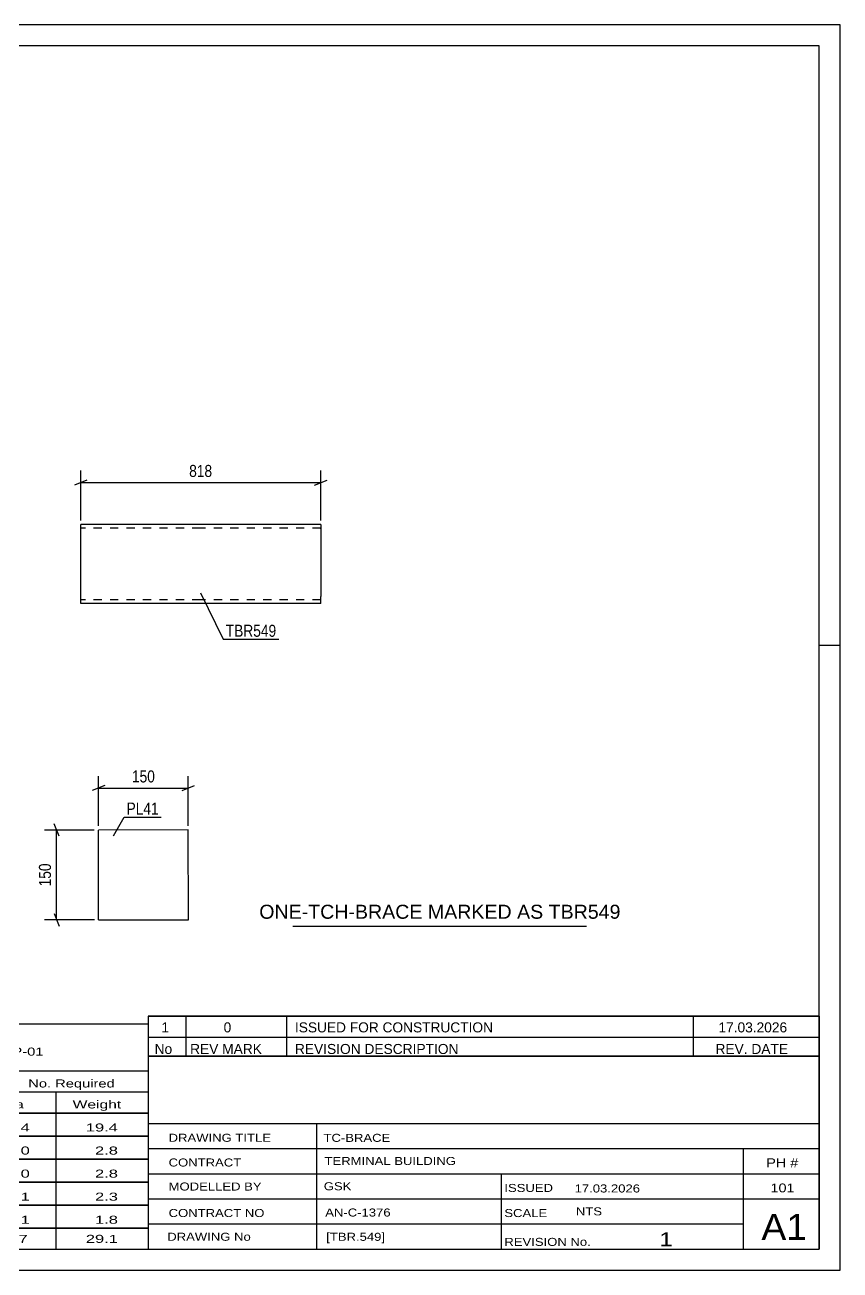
# Model space of a CAD drawing. Header units: millimetres. Extents: x 0 to 420, y 0 to 297.
# Drawn here: x 225.6 to 420, y 0 to 297 of the extents above; entities that cross this region are included whole.
import ezdxf

# ---------------------------------------------------------------- set-up
doc = ezdxf.new("R2010")
doc.units = ezdxf.units.MM
doc.linetypes.add('DXK_LINE_DOT2', pattern=[3.9198, 1.9599, -1.9599])
doc.styles.add('Arial', font='arial.ttf', dxfattribs={"height": 0.2})
doc.styles.add('Arial Narrow', font='ARIALN.TTF', dxfattribs={"height": 0.2})

# ---------------------------------------------------------------- blocks, each defined once
blk = doc.blocks.new('Unknown-585696815-1128')
at = {"color": 5, "linetype": 'Continuous'}
for p, q in [((420, 297), (0, 297)), ((420, 0), (420, 297)), ((415, 292), (5, 292)), ((415, 5), (415, 292)), ((420, 149), (415, 149)), ((5, 5), (415, 5)), ((0, 0), (420, 0))]:
    blk.add_line(p, q, dxfattribs=at)
blk = doc.blocks.new('Part-585696815-1361 - 1345')
at = {"color": 2, "linetype": 'Continuous'}
for p, q in [((264.58, 104.98), (243.16, 104.97)), ((243.17, 83.54), (243.16, 104.97)), ((264.6, 83.55), (264.58, 104.98)), ((243.17, 83.54), (264.6, 83.55))]:
    blk.add_line(p, q, dxfattribs=at)
blk = doc.blocks.new('Part-585696815-2463 - 2456')
at = {"color": 2, "linetype": 'Continuous'}
for p, q in [((267.48, 177.83), (238.91, 177.83)), ((238.91, 159.1), (238.91, 177.83)), ((296.15, 177.83), (267.58, 177.83)), ((296.15, 177.83), (296.15, 160.68)), ((296.15, 158.97), (296.15, 160.68)), ((238.91, 158.97), (238.91, 159.1)), ((267.48, 158.97), (238.91, 158.97)), ((296.15, 158.97), (267.58, 158.97))]:
    blk.add_line(p, q, dxfattribs=at)
at = {"color": 7, "linetype": 'DXK_LINE_DOT2'}
for p, q in [((267.48, 176.97), (238.91, 176.97)), ((296.15, 176.97), (267.58, 176.97)), ((296.15, 176.97), (296.15, 176.9)), ((296.15, 176.9), (296.15, 176.97)), ((296.15, 176.77), (296.15, 176.9)), ((296.15, 176.9), (296.15, 176.77)), ((238.91, 159.83), (238.91, 159.89)), ((267.48, 159.83), (238.91, 159.83)), ((296.15, 159.83), (267.58, 159.83)), ((296.15, 159.89), (296.15, 160.36)), ((296.15, 159.83), (296.15, 159.89))]:
    blk.add_line(p, q, dxfattribs=at)
blk = doc.blocks.new('StraightDimension-585696815-1370 - 1345')
at = {"color": 7, "linetype": 'Continuous'}
for p, q in [((243.16, 105.97), (243.16, 117.82)), ((264.58, 105.98), (264.58, 117.82)), ((244.66, 115.57), (241.66, 114.37)), ((243.16, 114.97), (264.58, 114.97)), ((263.08, 114.37), (266.08, 115.57))]:
    blk.add_line(p, q, dxfattribs=at)
at = {"color": 0}
blk.add_wipeout([(257.21, 115.72), (257.21, 119.92), (250.53, 119.92), (250.53, 115.72)], dxfattribs=at)
at = {"color": 3, "style": 'Arial Narrow'}
blk.add_text('150', height=2.863, dxfattribs=at).set_placement((251.13, 116.32))
blk = doc.blocks.new('StraightDimension-585696815-1363 - 1345')
at = {"color": 7, "linetype": 'Continuous'}
for p, q in [((242.16, 104.97), (230.32, 104.97)), ((233.77, 103.47), (232.57, 106.47)), ((233.17, 83.54), (233.17, 104.97)), ((242.17, 83.54), (230.32, 83.54)), ((232.57, 85.04), (233.77, 82.04))]:
    blk.add_line(p, q, dxfattribs=at)
at = {"color": 0}
blk.add_wipeout([(232.42, 97.6), (228.22, 97.6), (228.22, 90.92), (232.42, 90.92)], dxfattribs=at)
at = {"color": 3, "style": 'Arial Narrow'}
blk.add_text('150', height=2.863, rotation=90.0002, dxfattribs=at).set_placement((231.82, 91.52))
blk = doc.blocks.new('StraightDimension-585696815-2468 - 2456')
at = {"color": 7, "linetype": 'Continuous'}
for p, q in [((238.91, 178.83), (238.91, 190.68)), ((296.15, 178.83), (296.15, 190.68)), ((240.41, 188.43), (237.41, 187.23)), ((238.91, 187.83), (296.15, 187.83)), ((294.65, 187.23), (297.65, 188.43))]:
    blk.add_line(p, q, dxfattribs=at)
at = {"color": 0}
blk.add_wipeout([(270.87, 188.58), (270.87, 192.78), (264.18, 192.78), (264.18, 188.58)], dxfattribs=at)
at = {"color": 3, "style": 'Arial Narrow'}
blk.add_text('818', height=2.863, dxfattribs=at).set_placement((264.78, 189.18))
blk = doc.blocks.new('Unknown-585696815-5208')
at = {"color": 7, "linetype": 'Continuous'}
for p, q in [((95, 58.75), (255, 58.75)), ((95, 47.5), (95, 58.75)), ((255, 58.75), (255, 47.5)), ((95, 47.5), (255, 47.5)), ((95, 47.5), (95, 42.5)), ((255, 47.5), (255, 42.5)), ((95, 42.5), (255, 42.5)), ((95, 42.5), (95, 37.5)), ((119, 42.5), (119, 37.5)), ((154.5, 42.5), (154.5, 37.5)), ((180.5, 42.5), (180.5, 37.5)), ((193.5, 42.5), (193.5, 37.5)), ((211, 42.5), (211, 37.5)), ((233, 42.5), (233, 37.5)), ((255, 42.5), (255, 37.5)), ((95, 37.5), (255, 37.5)), ((95, 37.45), (95, 32.05)), ((95, 37.45), (255, 37.45)), ((119, 37.5), (119, 32)), ((154.5, 37.5), (154.5, 32)), ((180.5, 37.5), (180.5, 32)), ((193.5, 37.5), (193.5, 32)), ((211, 37.5), (211, 32)), ((233, 37.5), (233, 32)), ((255, 37.45), (255, 32.05)), ((95, 32.05), (255, 32.05)), ((95, 31.95), (95, 26.55)), ((95, 31.95), (255, 31.95)), ((119, 32), (119, 26.5)), ((154.5, 32), (154.5, 26.5)), ((180.5, 32), (180.5, 26.5)), ((193.5, 32), (193.5, 26.5)), ((211, 32), (211, 26.5)), ((233, 32), (233, 26.5)), ((255, 31.95), (255, 26.55)), ((95, 26.55), (255, 26.55)), ((95, 26.45), (95, 21.05)), ((95, 26.45), (255, 26.45)), ((119, 26.5), (119, 21)), ((154.5, 26.5), (154.5, 21)), ((180.5, 26.5), (180.5, 21)), ((193.5, 26.5), (193.5, 21)), ((211, 26.5), (211, 21)), ((233, 26.5), (233, 21)), ((255, 26.45), (255, 21.05)), ((95, 21.05), (255, 21.05)), ((95, 20.95), (95, 15.55)), ((95, 20.95), (255, 20.95)), ((119, 21), (119, 15.5)), ((154.5, 21), (154.5, 15.5)), ((180.5, 21), (180.5, 15.5)), ((193.5, 21), (193.5, 15.5)), ((211, 21), (211, 15.5)), ((233, 21), (233, 15.5)), ((255, 20.95), (255, 15.55)), ((95, 15.55), (255, 15.55)), ((95, 15.45), (95, 10.05)), ((95, 15.45), (255, 15.45)), ((119, 15.5), (119, 10)), ((154.5, 15.5), (154.5, 10)), ((180.5, 15.5), (180.5, 10)), ((193.5, 15.5), (193.5, 10)), ((211, 15.5), (211, 10)), ((233, 15.5), (233, 10)), ((255, 15.45), (255, 10.05)), ((95, 10.05), (255, 10.05)), ((95, 10), (255, 10)), ((95, 10), (95, 5)), ((211, 10), (211, 5)), ((233, 10), (233, 5)), ((255, 10), (255, 5)), ((95, 5), (255, 5))]:
    blk.add_line(p, q, dxfattribs=at)
at = {"color": 7, "style": 'Arial Narrow'}
for s, height, width, p in [('GENERAL NOTES & WELD DETAILS :', 2.8633, 1.4, (96.15, 51.06)), ('REFER TYP DRAWING TYP-01', 1.9089, 1.6, (179.7, 51.16)), ("MATERIAL LIST FOR ASSEMBLY MK'D", 1.9089, 1.6, (96.15, 43.56)), ('TBR549', 1.909, 1.794707, (187.59, 43.47)), ('1', 1.91, 1.794707, (217.08, 43.56)), ('No. Required', 1.9089, 1.6, (226.41, 43.56)), ('Mark', 1.909, 1.7, (96.34, 38.5)), ('Profile', 1.909, 1.7, (129.41, 38.5)), ('Material', 1.909, 1.7, (159.54, 38.56)), ('No.', 1.909, 1.7, (184.5, 38.56)), ('Length', 1.909, 1.7, (195, 38.56)), ('Area', 1.909, 1.7, (217.5, 38.56)), ('Weight', 1.909, 1.7, (237, 38.56))]:
    blk.add_text(s, height=height, dxfattribs=dict(at, width=width)).set_placement(p)
at = {"color": 7, "linetype": 'Continuous', "style": 'Arial Narrow'}
for s, height, width, p in [('TBR549', 1.909, 1.794707, (96.5, 33.06)), ('SHS132*6', 1.909, 1.794707, (121, 33.06)), ('E350', 1.909, 1.794707, (160.74, 33.06)), ('1', 1.91, 1.794707, (184.86, 33.06)), ('818', 1.909, 1.794707, (199.77, 33.06)), ('0.4', 1.909, 1.794707, (221.32, 33.06)), ('19.4', 1.909, 1.794707, (240.14, 33.06)), ('PL40', 1.909, 1.794707, (96.5, 27.56)), ('PL10*120', 1.909, 1.794707, (121, 27.56)), ('E350', 1.909, 1.794707, (160.74, 27.56)), ('2', 1.91, 1.794707, (184.86, 27.56)), ('150', 1.909, 1.794707, (199.77, 27.56)), ('0.0', 1.909, 1.794707, (221.32, 27.56)), ('2.8', 1.909, 1.794707, (242.33, 27.56)), ('PL564', 1.909, 1.794707, (96.5, 22.06)), ('PL10*120', 1.909, 1.794707, (121, 22.06)), ('E350', 1.909, 1.794707, (160.74, 22.06)), ('2', 1.91, 1.794707, (184.86, 22.06)), ('150', 1.909, 1.794707, (199.77, 22.06)), ('0.0', 1.909, 1.794707, (221.32, 22.06)), ('2.8', 1.909, 1.794707, (242.33, 22.06)), ('PL569', 1.909, 1.794707, (96.5, 16.56)), ('PL10*170', 1.909, 1.794707, (121, 16.56)), ('E350', 1.909, 1.794707, (160.74, 16.56)), ('1', 1.91, 1.794707, (184.86, 16.56)), ('170', 1.909, 1.794707, (199.77, 16.56)), ('0.1', 1.909, 1.794707, (221.32, 16.56)), ('2.3', 1.909, 1.794707, (242.33, 16.56)), ('PL41', 1.909, 1.794707, (96.5, 11.06)), ('PL10*150', 1.909, 1.794707, (121, 11.06)), ('E350', 1.909, 1.794707, (160.74, 11.06)), ('1', 1.91, 1.794707, (184.86, 11.06)), ('150', 1.909, 1.794707, (199.77, 11.06)), ('0.1', 1.909, 1.794707, (221.32, 11.06)), ('1.8', 1.909, 1.794707, (242.33, 11.06)), ('Total', 1.909, 1.7, (197.33, 6.5)), ('0.7', 1.909, 1.794707, (220.83, 6.5)), ('29.1', 1.909, 1.794707, (240.14, 6.5))]:
    blk.add_text(s, height=height, dxfattribs=dict(at, width=width)).set_placement(p)
blk = doc.blocks.new('Unknown-585696815-5206')
at = {"color": 7, "linetype": 'Continuous'}
for p, q in [((255, 51.05), (255, 5)), ((255, 51.05), (415, 51.05)), ((415, 51), (415, 5)), ((255, 35), (415, 35)), ((295.14, 35), (295.14, 5)), ((255, 29), (415, 29)), ((397, 5.05), (397, 29.05)), ((255, 23), (415, 23)), ((339.14, 23), (339.14, 5)), ((255, 17), (415, 17)), ((255, 11), (397, 11)), ((255, 5), (415, 5))]:
    blk.add_line(p, q, dxfattribs=at)
at = {"color": 7, "style": 'Arial Narrow'}
for s, height, width, p in [('DRAWING TITLE', 1.9089, 1.425378, (259.88, 30.61)), ('TC-BRACE', 1.909, 1.425378, (296.81, 30.59)), ('TERMINAL BUILDING', 1.9089, 1.425378, (297.06, 25.07)), ('CONTRACT', 1.909, 1.425378, (259.88, 24.71)), ('MODELLED BY', 1.9089, 1.425378, (259.88, 18.98)), ('GSK', 1.909, 1.425378, (296.88, 19.04)), ('ISSUED', 1.909, 1.425378, (339.94, 18.64)), ('17.03.2026', 1.909, 1.425378, (356.69, 18.52)), ('CONTRACT NO', 1.9089, 1.425378, (259.88, 12.66)), ('AN-C-1376', 1.909, 1.425378, (297.23, 12.78)), ('SCALE', 1.909, 1.425378, (339.94, 12.65)), ('A1', 6.204, 1.25, (401.24, 7.2)), ('DRAWING No', 1.909, 1.425378, (259.56, 7)), ('[TBR.549]', 1.909, 1.425378, (297.46, 6.99)), ('1', 3.34, 1.5, (376.91, 5.68)), ('REVISION No.', 1.9089, 1.425378, (339.94, 5.77))]:
    blk.add_text(s, height=height, dxfattribs=dict(at, width=width)).set_placement(p)
at = {"color": 7, "linetype": 'Continuous', "style": 'Arial Narrow'}
for s, height, width, p in [('PH #', 2.1, 1.42538, (402.4, 24.55)), ('101', 2.1, 1.42538, (403.41, 18.55)), ('NTS', 1.909, 1.425378, (357, 13.05))]:
    blk.add_text(s, height=height, dxfattribs=dict(at, width=width)).set_placement(p)
blk = doc.blocks.new('Unknown-585696815-5207')
at = {"color": 7, "linetype": 'Continuous'}
for p, q in [((255, 60.55), (415, 60.55)), ((415, 60.55), (255, 60.55)), ((255, 60.55), (255, 55.55)), ((264, 60.55), (264, 55.55)), ((288, 60.55), (288, 55.55)), ((385, 60.55), (385, 55.55)), ((415, 60.55), (415, 55.55)), ((255, 55.55), (415, 55.55)), ((255, 55.55), (255, 51.05)), ((255, 55.55), (415, 55.55)), ((264, 55.55), (264, 51.05)), ((288, 55.55), (288, 51.05)), ((385, 55.55), (385, 51.05)), ((415, 55.55), (415, 51.05)), ((415, 51.05), (255, 51.05))]:
    blk.add_line(p, q, dxfattribs=at)
at = {"color": 7, "linetype": 'Continuous', "style": 'Arial Narrow'}
for s, height, width, p in [('1', 2.39, 1.196471, (258.16, 56.7)), ('0', 2.39, 1.196471, (273, 56.7)), ('ISSUED FOR CONSTRUCTION', 2.3861, 1.196471, (290, 56.7)), ('17.03.2026', 2.386, 1.196471, (391, 56.7)), ('No', 2.386, 1.2, (256.54, 51.55)), ('REV MARK', 2.386, 1.2, (265, 51.55)), ('REVISION DESCRIPTION', 2.3861, 1.2, (290, 51.55)), ('REV. DATE', 2.386, 1.2, (390.28, 51.55))]:
    blk.add_text(s, height=height, dxfattribs=dict(at, width=width)).set_placement(p)
blk = doc.blocks.new('Unknown-585696815-5209')
at = {"color": 7, "linetype": 'Continuous'}
blk.add_line((289.5, 82.05), (359.5, 82.05), dxfattribs=at)
at = {"color": 7, "style": 'Arial'}
blk.add_text('ONE-TCH-BRACE MARKED AS TBR549', height=3.3428, dxfattribs=at).set_placement((281.49, 83.8))
blk = doc.blocks.new('Mark-585696815-1357 - 1345')
at = {"color": 0}
blk.add_wipeout([(257.53, 108.66), (257.53, 111.66), (249.85, 111.66), (249.85, 108.66)], dxfattribs=at)
blk.add_wipeout([(257.53, 108.66), (257.53, 111.66), (249.85, 111.66), (249.85, 108.66)], dxfattribs=at)
at = {"color": 30, "linetype": 'Continuous'}
for p, q in [((246.72, 103.58), (249.25, 108.06)), ((249.25, 108.06), (258.13, 108.06))]:
    blk.add_line(p, q, dxfattribs=at)
at = {"color": 3, "style": 'Arial Narrow'}
blk.add_text('PL41', height=2.863, dxfattribs=at).set_placement((249.85, 108.66))
blk = doc.blocks.new('Mark-585696815-2459 - 2456')
at = {"color": 0}
blk.add_wipeout([(285.56, 151.06), (285.56, 154.06), (273.5, 154.06), (273.5, 151.06)], dxfattribs=at)
blk.add_wipeout([(285.56, 151.06), (285.56, 154.06), (273.5, 154.06), (273.5, 151.06)], dxfattribs=at)
at = {"color": 30, "linetype": 'Continuous'}
for p, q in [((267.52, 161.54), (272.9, 150.46)), ((272.9, 150.46), (286.16, 150.46))]:
    blk.add_line(p, q, dxfattribs=at)
at = {"color": 3, "style": 'Arial Narrow'}
blk.add_text('TBR549', height=2.863, dxfattribs=at).set_placement((273.5, 151.06))

msp = doc.modelspace()

# ---------------------------------------------------------------- block references
for name in ['Unknown-585696815-1128', 'Part-585696815-2463 - 2456', 'Part-585696815-1361 - 1345', 'Unknown-585696815-5209', 'Unknown-585696815-5207', 'Unknown-585696815-5208', 'Unknown-585696815-5206']:
    msp.add_blockref(name, (0, 0))

# ---------------------------------------------------------------- next in the draw order: block references
for name in ['StraightDimension-585696815-2468 - 2456', 'Mark-585696815-2459 - 2456', 'StraightDimension-585696815-1370 - 1345']:
    msp.add_blockref(name, (0, 0))

# ---------------------------------------------------------------- next in the draw order: block references
for name in ['Mark-585696815-1357 - 1345', 'StraightDimension-585696815-1363 - 1345']:
    msp.add_blockref(name, (0, 0))

doc.saveas('drawing.dxf')
